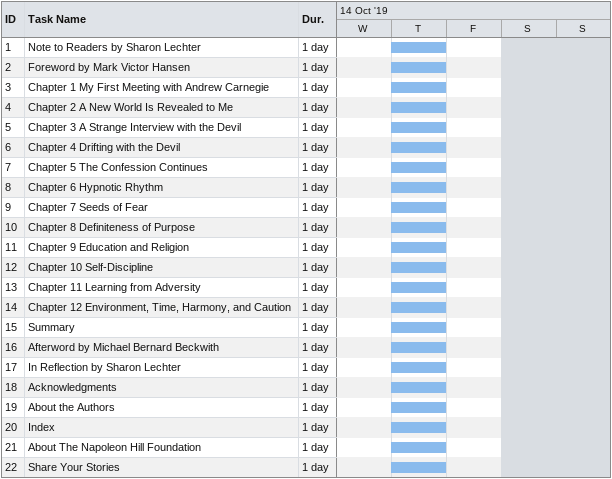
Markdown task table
| ID | Task | Duration | Start | Finish |
|---|---|---|---|---|
| 1 | Note to Readers by Sharon Lechter | 1d | 2019-10-17 | 2019-10-17 |
| 2 | Foreword by Mark Victor Hansen | 1d | 2019-10-17 | 2019-10-17 |
| 3 | Chapter 1 My First Meeting with Andrew Carnegie | 1d | 2019-10-17 | 2019-10-17 |
| 4 | Chapter 2 A New World Is Revealed to Me | 1d | 2019-10-17 | 2019-10-17 |
| 5 | Chapter 3 A Strange Interview with the Devil | 1d | 2019-10-17 | 2019-10-17 |
| 6 | Chapter 4 Drifting with the Devil | 1d | 2019-10-17 | 2019-10-17 |
| 7 | Chapter 5 The Confession Continues | 1d | 2019-10-17 | 2019-10-17 |
| 8 | Chapter 6 Hypnotic Rhythm | 1d | 2019-10-17 | 2019-10-17 |
| 9 | Chapter 7 Seeds of Fear | 1d | 2019-10-17 | 2019-10-17 |
| 10 | Chapter 8 Definiteness of Purpose | 1d | 2019-10-17 | 2019-10-17 |
| 11 | Chapter 9 Education and Religion | 1d | 2019-10-17 | 2019-10-17 |
| 12 | Chapter 10 Self-Discipline | 1d | 2019-10-17 | 2019-10-17 |
| 13 | Chapter 11 Learning from Adversity | 1d | 2019-10-17 | 2019-10-17 |
| 14 | Chapter 12 Environment, Time, Harmony, and Caution | 1d | 2019-10-17 | 2019-10-17 |
| 15 | Summary | 1d | 2019-10-17 | 2019-10-17 |
| 16 | Afterword by Michael Bernard Beckwith | 1d | 2019-10-17 | 2019-10-17 |
| 17 | In Reflection by Sharon Lechter | 1d | 2019-10-17 | 2019-10-17 |
| 18 | Acknowledgments | 1d | 2019-10-17 | 2019-10-17 |
| 19 | About the Authors | 1d | 2019-10-17 | 2019-10-17 |
| 20 | Index | 1d | 2019-10-17 | 2019-10-17 |
| 21 | About The Napoleon Hill Foundation | 1d | 2019-10-17 | 2019-10-17 |
| 22 | Share Your Stories | 1d | 2019-10-17 | 2019-10-17 |
